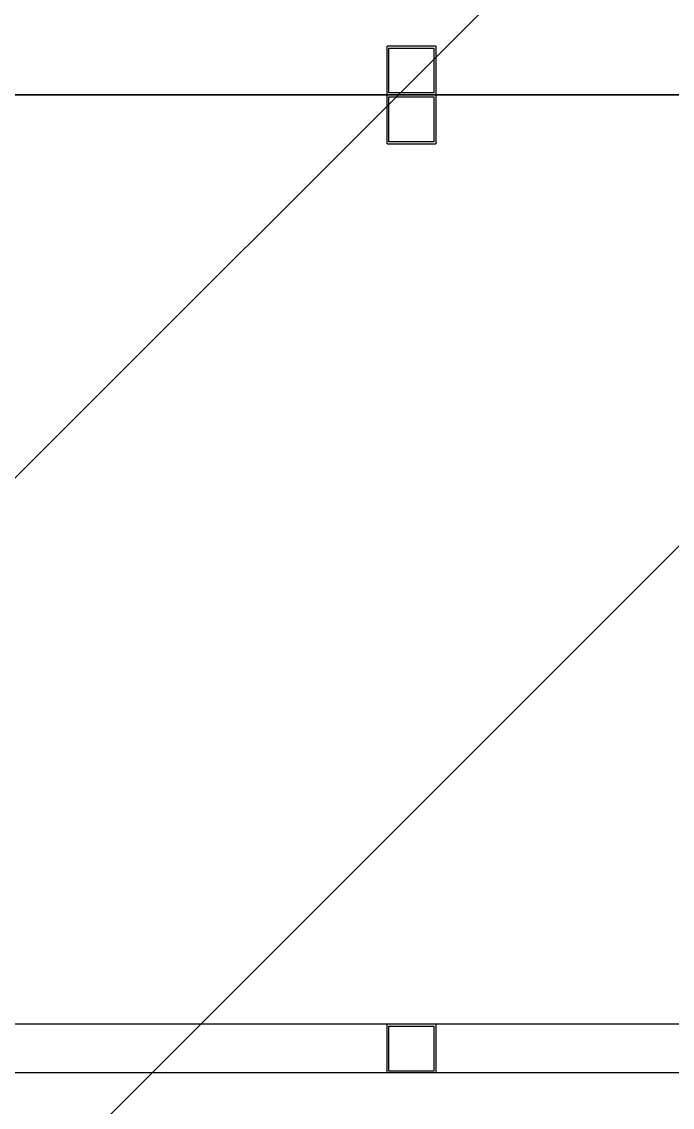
# Model space of a CAD drawing. Header units: millimetres. Extents: x -300 to 383236, y -195106 to -144646.
# Drawn here: x 375119.4 to 375239.1, y -150184.3 to -149984.5 of the extents above; entities that cross this region are included whole.
import ezdxf

# ---------------------------------------------------------------- set-up
doc = ezdxf.new("R2010")
doc.units = ezdxf.units.MM
doc.header["$LTSCALE"] = 60

# ---------------------------------------------------------------- blocks, each defined once
blk = doc.blocks.new('KEY PLAN_NEW')
h = blk.add_hatch()
h.set_pattern_fill('ANSI31', color=253, scale=2)
h.set_pattern_definition([(45, (-1396.921, -1800.0236), (-4.490128, 4.490128), [])])
edge = h.paths.add_edge_path()
edge.add_line((-2006.862, -1075.944), (-2006.862, -1091.944))
edge.add_line((-2006.862, -1091.944), (-2067.862, -1091.944))
edge.add_line((-2067.862, -1091.944), (-2067.862, -1375.944))
edge.add_line((-2067.862, -1375.944), (-2006.862, -1375.944))
edge.add_line((-2006.862, -1375.944), (-2006.862, -1391.944))
edge.add_line((-2006.862, -1391.944), (-2007.862, -1391.944))
edge.add_line((-2007.862, -1391.944), (-2007.862, -1488.944))
edge.add_line((-2007.862, -1488.944), (-2008.306, -1488.944))
edge.add_arc((-2028.716, -1493.497), 20.912, 12.57767, 76.57873)
edge.add_line((-2023.862, -1473.157), (-2023.862, -1391.944))
edge.add_line((-2023.862, -1391.944), (-2247.862, -1391.944))
edge.add_line((-2247.862, -1391.944), (-2247.862, -1488.944))
edge.add_line((-2247.862, -1488.944), (-2263.862, -1488.944))
edge.add_line((-2263.862, -1488.944), (-2263.862, -1452.184))
edge.add_line((-2263.862, -1452.184), (-2549.862, -1452.184))
edge.add_line((-2549.862, -1452.184), (-2549.862, -1488.944))
edge.add_line((-2549.862, -1488.944), (-2565.862, -1488.944))
edge.add_line((-2565.862, -1488.944), (-2565.862, -1427.944))
edge.add_line((-2565.862, -1427.944), (-2720.862, -1427.944))
edge.add_line((-2720.862, -1427.944), (-2720.862, -1411.944))
edge.add_line((-2720.862, -1411.944), (-2623.862, -1411.944))
edge.add_line((-2623.862, -1411.944), (-2623.862, -1075.944))
edge.add_line((-2623.862, -1075.944), (-2563.862, -1075.944))
edge.add_line((-2563.862, -1075.944), (-2563.862, -1071.944))
edge.add_line((-2563.862, -1071.944), (-2547.862, -1071.944))
edge.add_line((-2547.862, -1071.944), (-2547.862, -1091.944))
edge.add_line((-2547.862, -1091.944), (-2607.862, -1091.944))
edge.add_line((-2607.862, -1091.944), (-2607.862, -1411.944))
edge.add_line((-2607.862, -1411.944), (-2549.862, -1411.944))
edge.add_line((-2549.862, -1411.944), (-2549.862, -1436.184))
edge.add_line((-2549.862, -1436.184), (-2263.862, -1436.184))
edge.add_line((-2263.862, -1436.184), (-2263.862, -1375.944))
edge.add_line((-2263.862, -1375.944), (-2083.862, -1375.944))
edge.add_line((-2083.862, -1375.944), (-2083.862, -1075.944))
edge.add_line((-2083.862, -1075.944), (-2006.862, -1075.944))
at = {"color": 253}
for p, q in [((-2182.362, -1428.944, 46), (-2185.362, -1428.944, 46)), ((-2185.362, -1431.944, 46), (-2185.362, -1428.944, 46)), ((-2185.242, -1431.824, 46), (-2185.242, -1429.064, 46)), ((-2185.242, -1429.064, 46), (-2182.482, -1429.064, 46)), ((-2182.482, -1429.064, 46), (-2182.482, -1431.824, 46)), ((-2182.362, -1428.944, 46), (-2182.362, -1431.944, 46)), ((-2182.482, -1431.824, 46), (-2185.242, -1431.824, 46)), ((-2182.482, -1431.824, 46), (-2185.242, -1431.824, 46)), ((-2127.422, -1431.944, 46), (-2240.302, -1431.944, 46)), ((-2240.302, -1431.944, 46), (-2127.422, -1431.944, 46)), ((-2185.362, -1434.944, 46), (-2185.362, -1431.944, 46)), ((-2185.242, -1434.824, 46), (-2185.242, -1432.064, 46)), ((-2185.242, -1432.064, 46), (-2182.482, -1432.064, 46)), ((-2182.482, -1432.064, 46), (-2182.482, -1434.824, 46)), ((-2182.362, -1431.944, 46), (-2182.362, -1434.944, 46)), ((-2185.362, -1434.944, 46), (-2182.362, -1434.944, 46)), ((-2182.482, -1434.824, 46), (-2185.242, -1434.824, 46)), ((-2182.482, -1434.824, 46), (-2185.242, -1434.824, 46)), ((-2185.362, -1488.944, 46), (-2240.302, -1488.944, 46)), ((-2182.362, -1488.944, 46), (-2185.362, -1488.944, 46)), ((-2185.362, -1491.944, 46), (-2185.362, -1488.944, 46)), ((-2185.242, -1491.824, 46), (-2185.242, -1489.064, 46)), ((-2185.242, -1489.064, 46), (-2182.482, -1489.064, 46)), ((-2182.482, -1489.064, 46), (-2182.482, -1491.824, 46)), ((-2182.362, -1488.944, 46), (-2182.362, -1491.944, 46)), ((-2127.422, -1488.944, 46), (-2182.362, -1488.944, 46)), ((-2127.422, -1491.944, 46), (-2240.302, -1491.944, 46)), ((-2182.482, -1491.824, 46), (-2185.242, -1491.824, 46)), ((-2182.482, -1491.824, 46), (-2185.242, -1491.824, 46))]:
    blk.add_line(p, q, dxfattribs=at)

msp = doc.modelspace()

# ---------------------------------------------------------------- hatches: boundary and pattern name
h = msp.add_hatch()
h.set_pattern_fill('ANSI31', color=3, scale=30)
h.set_pattern_definition([(45, (370071.35, -304771.26), (-67.35192, 67.35192), [])])
h.paths.add_polyline_path([(376837.6, -151163.33), (373336.09, -151163.33), (373336.09, -148265.62), (376837.6, -148265.62)])

# ---------------------------------------------------------------- block references
at = {"xscale": 3, "yscale": 3, "zscale": 3}
msp.add_blockref('KEY PLAN_NEW', (381742.71, -145702.13), dxfattribs=at)

doc.saveas('drawing.dxf')
